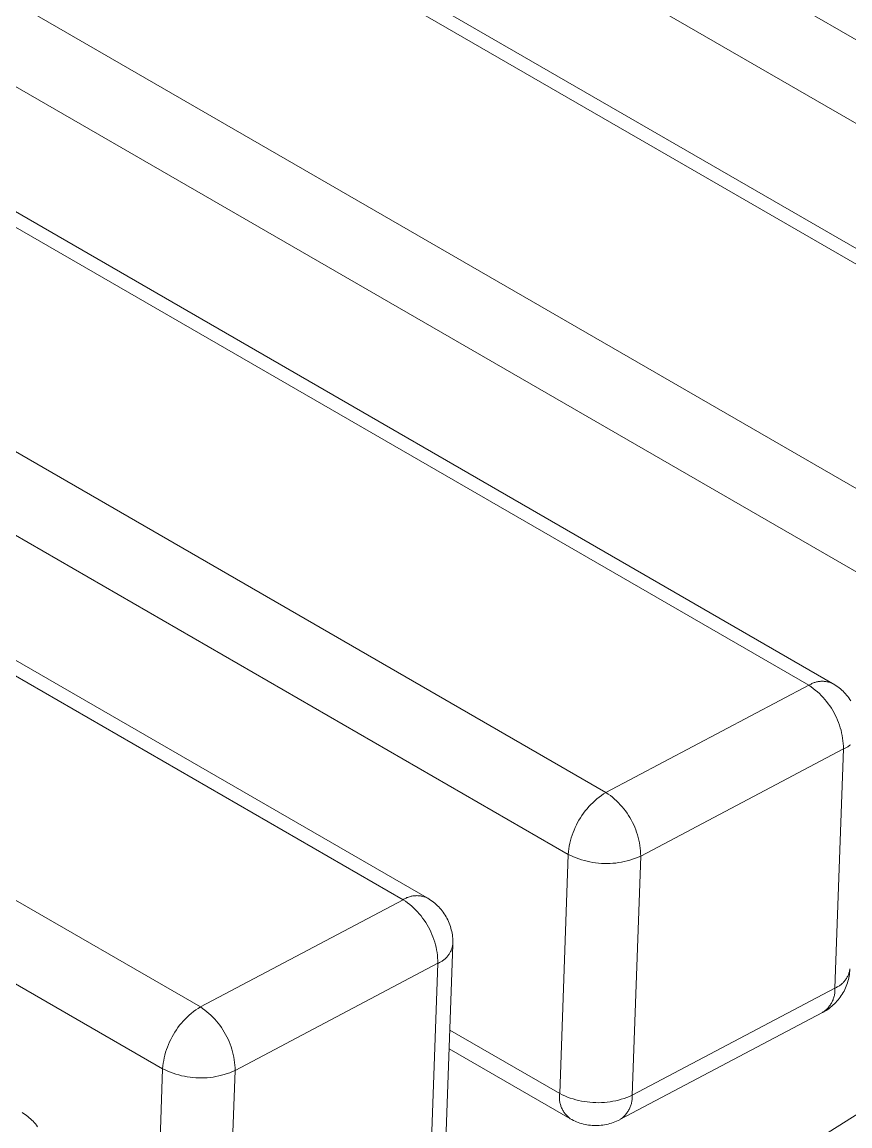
# Model space of a CAD drawing. Header units: inches. Extents: x -16 to 183, y -17 to 123.
# Drawn here: x 29.13 to 31.218, y 0.613 to 3.397 of the extents above; entities that cross this region are included whole.
import ezdxf

# ---------------------------------------------------------------- set-up
doc = ezdxf.new("R2010")
doc.units = ezdxf.units.IN
doc.layers.add('ZANO_R', color=7, linetype='Continuous', lineweight=0)

msp = doc.modelspace()

# ---------------------------------------------------------------- linework, layer by layer
at = {"layer": 'ZANO_R'}
for p, q in [((-0.08173, 21.4319), (32.64859, 2.53505)), ((32.55338, 2.37906), (-0.17693, 21.27592)), ((32.13706, 2.26468), (-0.59325, 21.16154)), ((-0.53141, 21.1652), (32.19723, 2.26931)), ((-1.10478, 20.89117), (31.62554, 1.99432)), ((31.53033, 1.83833), (-1.19998, 20.73519)), ((31.11401, 1.72395), (-1.6163, 20.62081)), ((-1.55446, 20.62447), (31.17418, 1.72858)), ((-2.12783, 20.35044), (30.60248, 1.45359)), ((30.50728, 1.2976), (-2.22303, 20.19446)), ((30.09096, 1.18322), (-2.63935, 20.08008)), ((-2.57751, 20.08374), (30.15113, 1.18785)), ((-3.15088, 19.80971), (29.57943, 0.91286)), ((29.48423, 0.75687), (-3.24609, 19.65373)), ((34.21635, 2.52011), (28.79436, -0.8962)), ((31.11771, 1.72619), (31.11961, 1.72721)), ((31.11961, 1.72721), (31.12155, 1.72817)), ((31.12155, 1.72817), (31.12352, 1.72905)), ((31.12352, 1.72905), (31.12552, 1.72987)), ((31.12552, 1.72987), (31.12755, 1.73062)), ((31.12755, 1.73062), (31.1296, 1.7313)), ((31.1296, 1.7313), (31.13167, 1.73191)), ((31.13167, 1.73191), (31.13377, 1.73244)), ((31.13377, 1.73244), (31.13588, 1.7329)), ((31.13588, 1.7329), (31.138, 1.73329)), ((31.138, 1.73329), (31.14014, 1.7336)), ((31.14014, 1.7336), (31.14229, 1.73384)), ((31.14229, 1.73384), (31.14444, 1.73401)), ((31.14444, 1.73401), (31.1466, 1.73409)), ((31.1466, 1.73409), (31.14876, 1.73411)), ((31.14876, 1.73411), (31.15092, 1.73405)), ((31.15092, 1.73405), (31.15308, 1.73391)), ((31.15308, 1.73391), (31.15523, 1.7337)), ((31.15523, 1.7337), (31.15737, 1.73342)), ((31.15737, 1.73342), (31.1595, 1.73306)), ((31.1595, 1.73306), (31.16162, 1.73263)), ((31.16162, 1.73263), (31.16372, 1.73212)), ((31.16372, 1.73212), (31.1658, 1.73155)), ((31.1658, 1.73155), (31.16786, 1.7309)), ((31.16786, 1.7309), (31.1699, 1.73018)), ((31.1699, 1.73018), (31.17191, 1.72938)), ((31.17191, 1.72938), (31.17389, 1.72852)), ((31.17389, 1.72852), (31.17584, 1.7276)), ((31.17585, 1.72761), (31.17963, 1.72529)), ((30.60248, 1.45359), (31.11401, 1.72395)), ((31.11401, 1.72395), (31.11584, 1.7251)), ((31.11401, 1.72395), (31.11962, 1.72011)), ((31.11584, 1.7251), (31.11771, 1.72619)), ((31.11962, 1.72011), (31.12509, 1.71608)), ((31.12509, 1.71608), (31.13041, 1.71186)), ((31.13041, 1.71186), (31.13559, 1.70745)), ((31.13559, 1.70745), (31.14061, 1.70287)), ((31.14061, 1.70287), (31.14546, 1.69812)), ((31.17963, 1.72529), (31.18332, 1.72284)), ((31.18332, 1.72284), (31.18693, 1.72027)), ((31.18693, 1.72027), (31.19045, 1.71758)), ((31.19045, 1.71758), (31.19388, 1.71477)), ((31.19388, 1.71477), (31.1972, 1.71184)), ((31.1972, 1.71184), (31.20043, 1.70881)), ((31.20043, 1.70881), (31.20355, 1.70566)), ((31.20355, 1.70566), (31.20656, 1.70241)), ((31.20656, 1.70241), (31.20945, 1.69905)), ((31.20945, 1.69905), (31.21223, 1.6956)), ((31.14546, 1.69812), (31.15015, 1.6932)), ((31.15015, 1.6932), (31.15466, 1.68811)), ((31.15466, 1.68811), (31.15899, 1.68288)), ((31.15899, 1.68288), (31.16314, 1.67749)), ((31.16314, 1.67749), (31.1671, 1.67197)), ((31.1671, 1.67197), (31.17086, 1.66631)), ((31.21223, 1.6956), (31.21489, 1.69206)), ((31.21489, 1.69206), (31.21742, 1.68842)), ((31.21742, 1.68842), (31.21983, 1.6847)), ((31.17086, 1.66631), (31.17442, 1.66052)), ((31.17442, 1.66052), (31.17778, 1.65461)), ((31.17778, 1.65461), (31.18093, 1.64859)), ((31.18093, 1.64859), (31.18387, 1.64247)), ((31.18387, 1.64247), (31.18659, 1.63624)), ((31.18659, 1.63624), (31.1891, 1.62992)), ((31.1891, 1.62992), (31.19138, 1.62352)), ((31.19138, 1.62352), (31.19344, 1.61704)), ((31.19344, 1.61704), (31.19527, 1.6105)), ((31.19527, 1.6105), (31.19687, 1.60389)), ((31.19687, 1.60389), (31.19824, 1.59724)), ((31.19824, 1.59724), (31.19938, 1.59054)), ((31.19938, 1.59054), (31.20028, 1.5838)), ((31.20157, 1.56346), (30.69005, 1.2931)), ((31.17995, 0.96032), (31.20157, 1.56346)), ((31.20028, 1.5838), (31.20095, 1.57704)), ((31.20095, 1.57704), (31.20138, 1.57026)), ((31.20138, 1.57026), (31.20157, 1.56346)), ((31.20346, 1.56425), (31.20157, 1.56346)), ((31.20533, 1.5651), (31.20346, 1.56425)), ((31.20716, 1.56601), (31.20533, 1.5651)), ((31.20896, 1.56699), (31.20716, 1.56601)), ((31.21073, 1.56802), (31.20896, 1.56699)), ((31.21246, 1.56912), (31.21073, 1.56802)), ((31.21415, 1.57027), (31.21246, 1.56912)), ((31.2158, 1.57148), (31.21415, 1.57027)), ((31.21741, 1.57275), (31.2158, 1.57148)), ((31.21898, 1.57406), (31.21741, 1.57275)), ((30.59079, 1.4458), (30.59657, 1.4498)), ((30.59657, 1.4498), (30.60248, 1.45359)), ((30.60248, 1.45359), (30.60809, 1.44975)), ((30.60809, 1.44975), (30.61356, 1.44571)), ((30.55936, 1.41785), (30.56418, 1.42295)), ((30.56418, 1.42295), (30.56918, 1.42789)), ((30.56918, 1.42789), (30.57434, 1.43265)), ((30.57434, 1.43265), (30.57967, 1.43722)), ((30.57967, 1.43722), (30.58516, 1.44161)), ((30.58516, 1.44161), (30.59079, 1.4458)), ((30.61356, 1.44571), (30.61889, 1.44149)), ((30.61889, 1.44149), (30.62406, 1.43709)), ((30.62406, 1.43709), (30.62908, 1.43251)), ((30.62908, 1.43251), (30.63394, 1.42775)), ((30.63394, 1.42775), (30.63862, 1.42283)), ((30.63862, 1.42283), (30.64314, 1.41775)), ((30.53806, 1.38998), (30.54193, 1.39584)), ((30.54193, 1.39584), (30.54599, 1.40157)), ((30.54599, 1.40157), (30.55026, 1.40715)), ((30.55026, 1.40715), (30.55471, 1.41258)), ((30.55471, 1.41258), (30.55936, 1.41785)), ((30.64314, 1.41775), (30.64747, 1.41251)), ((30.64747, 1.41251), (30.65162, 1.40713)), ((30.65162, 1.40713), (30.65557, 1.4016)), ((30.65557, 1.4016), (30.65934, 1.39594)), ((30.65934, 1.39594), (30.6629, 1.39016)), ((30.52191, 1.35884), (30.52471, 1.36528)), ((30.52471, 1.36528), (30.52772, 1.37163)), ((30.52772, 1.37163), (30.53095, 1.37786)), ((30.53095, 1.37786), (30.5344, 1.38398)), ((30.5344, 1.38398), (30.53806, 1.38998)), ((30.6629, 1.39016), (30.66626, 1.38425)), ((30.66626, 1.38425), (30.66941, 1.37823)), ((30.66941, 1.37823), (30.67235, 1.3721)), ((30.67235, 1.3721), (30.67507, 1.36587)), ((30.67507, 1.36587), (30.67757, 1.35956)), ((30.51304, 1.3322), (30.51491, 1.33897)), ((30.51491, 1.33897), (30.51701, 1.34567)), ((30.51701, 1.34567), (30.51935, 1.3523)), ((30.51935, 1.3523), (30.52191, 1.35884)), ((30.67757, 1.35956), (30.67986, 1.35316)), ((30.67986, 1.35316), (30.68191, 1.34668)), ((30.68191, 1.34668), (30.68374, 1.34013)), ((30.68374, 1.34013), (30.68535, 1.33353)), ((30.50795, 1.3046), (30.50886, 1.31156)), ((30.50886, 1.31156), (30.51001, 1.31849)), ((30.51001, 1.31849), (30.51141, 1.32537)), ((30.51141, 1.32537), (30.51304, 1.3322)), ((30.68535, 1.33353), (30.68672, 1.32687)), ((30.68672, 1.32687), (30.68785, 1.32017)), ((30.68785, 1.32017), (30.68876, 1.31344)), ((30.68876, 1.31344), (30.68942, 1.30667)), ((30.48566, 0.69446), (30.50728, 1.2976)), ((30.50728, 1.2976), (30.50795, 1.3046)), ((30.51381, 1.29439), (30.50728, 1.2976)), ((30.52044, 1.29141), (30.51381, 1.29439)), ((30.52717, 1.28865), (30.52044, 1.29141)), ((30.534, 1.28613), (30.52717, 1.28865)), ((30.54091, 1.28385), (30.534, 1.28613)), ((30.54789, 1.28181), (30.54091, 1.28385)), ((30.55494, 1.28002), (30.54789, 1.28181)), ((30.65579, 1.28102), (30.64871, 1.27933)), ((30.6628, 1.28296), (30.65579, 1.28102)), ((30.66974, 1.28514), (30.6628, 1.28296)), ((30.69005, 1.2931), (30.66843, 0.68996)), ((30.6766, 1.28756), (30.66974, 1.28514)), ((30.68337, 1.29021), (30.6766, 1.28756)), ((30.69005, 1.2931), (30.68337, 1.29021)), ((30.68942, 1.30667), (30.68985, 1.29989)), ((30.68985, 1.29989), (30.69005, 1.2931)), ((30.56204, 1.27846), (30.55494, 1.28002)), ((30.5692, 1.27716), (30.56204, 1.27846)), ((30.5764, 1.2761), (30.5692, 1.27716)), ((30.58363, 1.27529), (30.5764, 1.2761)), ((30.59088, 1.27474), (30.58363, 1.27529)), ((30.59815, 1.27443), (30.59088, 1.27474)), ((30.60542, 1.27438), (30.59815, 1.27443)), ((30.61269, 1.27458), (30.60542, 1.27438)), ((30.61995, 1.27503), (30.61269, 1.27458)), ((30.6272, 1.27573), (30.61995, 1.27503)), ((30.63441, 1.27668), (30.6272, 1.27573)), ((30.64158, 1.27788), (30.63441, 1.27668)), ((30.64871, 1.27933), (30.64158, 1.27788)), ((29.57943, 0.91286), (30.09096, 1.18322)), ((30.09096, 1.18322), (30.09279, 1.18437)), ((30.09096, 1.18322), (30.09656, 1.17938)), ((30.09279, 1.18437), (30.09465, 1.18546)), ((30.09465, 1.18546), (30.09656, 1.18648)), ((30.09656, 1.18648), (30.0985, 1.18744)), ((30.09656, 1.17938), (30.10203, 1.17535)), ((30.0985, 1.18744), (30.10047, 1.18832)), ((30.10047, 1.18832), (30.10247, 1.18914)), ((30.10203, 1.17535), (30.10736, 1.17113)), ((30.10247, 1.18914), (30.10449, 1.18989)), ((30.10449, 1.18989), (30.10655, 1.19057)), ((30.10655, 1.19057), (30.10862, 1.19118)), ((30.10736, 1.17113), (30.11254, 1.16672)), ((30.10862, 1.19118), (30.11071, 1.19171)), ((30.11071, 1.19171), (30.11282, 1.19217)), ((30.11282, 1.19217), (30.11495, 1.19256)), ((30.11495, 1.19256), (30.11709, 1.19287)), ((30.11709, 1.19287), (30.11924, 1.19311)), ((30.11924, 1.19311), (30.12139, 1.19327)), ((30.12139, 1.19327), (30.12355, 1.19336)), ((30.12355, 1.19336), (30.12571, 1.19338)), ((30.12571, 1.19338), (30.12787, 1.19332)), ((30.12787, 1.19332), (30.13003, 1.19318)), ((30.13003, 1.19318), (30.13218, 1.19297)), ((30.13218, 1.19297), (30.13432, 1.19269)), ((30.13432, 1.19269), (30.13645, 1.19233)), ((30.13645, 1.19233), (30.13857, 1.1919)), ((30.13857, 1.1919), (30.14067, 1.19139)), ((30.14067, 1.19139), (30.14275, 1.19082)), ((30.14275, 1.19082), (30.14481, 1.19017)), ((30.14481, 1.19017), (30.14685, 1.18945)), ((30.14685, 1.18945), (30.14886, 1.18865)), ((30.14886, 1.18865), (30.15084, 1.18779)), ((30.15084, 1.18779), (30.15279, 1.18687)), ((30.1528, 1.18688), (30.15658, 1.18456)), ((30.15658, 1.18456), (30.16027, 1.18211)), ((30.16027, 1.18211), (30.16388, 1.17954)), ((30.16388, 1.17954), (30.1674, 1.17685)), ((30.1674, 1.17685), (30.17083, 1.17404)), ((30.17083, 1.17404), (30.17415, 1.17111)), ((30.17415, 1.17111), (30.17738, 1.16808)), ((30.11254, 1.16672), (30.11755, 1.16214)), ((30.11755, 1.16214), (30.12241, 1.15739)), ((30.12241, 1.15739), (30.1271, 1.15246)), ((30.1271, 1.15246), (30.13161, 1.14738)), ((30.13161, 1.14738), (30.13594, 1.14215)), ((30.13594, 1.14215), (30.14009, 1.13676)), ((30.17738, 1.16808), (30.18049, 1.16493)), ((30.18049, 1.16493), (30.1835, 1.16167)), ((30.1835, 1.16167), (30.1864, 1.15832)), ((30.1864, 1.15832), (30.18918, 1.15487)), ((30.18918, 1.15487), (30.19184, 1.15133)), ((30.19184, 1.15133), (30.19437, 1.14769)), ((30.19437, 1.14769), (30.19678, 1.14397)), ((30.19678, 1.14397), (30.19906, 1.14018)), ((30.14009, 1.13676), (30.14405, 1.13124)), ((30.14405, 1.13124), (30.14781, 1.12558)), ((30.14781, 1.12558), (30.15137, 1.11979)), ((30.15137, 1.11979), (30.15473, 1.11388)), ((30.15473, 1.11388), (30.15788, 1.10786)), ((30.19906, 1.14018), (30.20121, 1.1363)), ((30.20121, 1.1363), (30.20323, 1.13236)), ((30.20323, 1.13236), (30.20511, 1.12834)), ((30.20511, 1.12834), (30.20685, 1.12427)), ((30.20685, 1.12427), (30.20845, 1.12014)), ((30.20845, 1.12014), (30.20991, 1.11595)), ((30.20991, 1.11595), (30.21122, 1.11172)), ((30.15788, 1.10786), (30.16082, 1.10174)), ((30.16082, 1.10174), (30.16354, 1.09551)), ((30.16354, 1.09551), (30.16605, 1.08919)), ((30.16605, 1.08919), (30.16833, 1.08279)), ((30.21122, 1.11172), (30.21239, 1.10745)), ((30.21239, 1.10745), (30.21341, 1.10313)), ((30.21341, 1.10313), (30.21428, 1.09879)), ((30.21428, 1.09879), (30.215, 1.09442)), ((30.215, 1.09442), (30.21558, 1.09003)), ((30.21558, 1.09003), (30.216, 1.08561)), ((30.16833, 1.08279), (30.17039, 1.07631)), ((30.17039, 1.07631), (30.17222, 1.06977)), ((30.17222, 1.06977), (30.17382, 1.06316)), ((30.17382, 1.06316), (30.17519, 1.05651)), ((30.21629, 1.07048), (30.19469, 0.46774)), ((30.2131, 1.0584), (30.21237, 1.05649)), ((30.21376, 1.06034), (30.2131, 1.0584)), ((30.21436, 1.0623), (30.21376, 1.06034)), ((30.21489, 1.06428), (30.21436, 1.0623)), ((30.21535, 1.06627), (30.21489, 1.06428)), ((30.21575, 1.06828), (30.21535, 1.06627)), ((30.21608, 1.0703), (30.21575, 1.06828)), ((30.216, 1.08561), (30.21627, 1.08119)), ((30.21633, 1.07233), (30.21608, 1.0703)), ((30.21627, 1.08119), (30.21639, 1.07676)), ((30.21639, 1.07676), (30.21635, 1.07233)), ((30.17519, 1.05651), (30.17633, 1.04981)), ((30.17633, 1.04981), (30.17723, 1.04307)), ((30.17723, 1.04307), (30.1779, 1.03631)), ((30.1779, 1.03631), (30.17833, 1.02953)), ((30.19275, 1.03075), (30.1911, 1.02954)), ((30.19436, 1.03201), (30.19275, 1.03075)), ((30.19593, 1.03333), (30.19436, 1.03201)), ((30.19745, 1.0347), (30.19593, 1.03333)), ((30.19892, 1.03612), (30.19745, 1.0347)), ((30.20035, 1.03759), (30.19892, 1.03612)), ((30.20172, 1.03911), (30.20035, 1.03759)), ((30.20305, 1.04068), (30.20172, 1.03911)), ((30.20432, 1.04228), (30.20305, 1.04068)), ((30.20553, 1.04393), (30.20432, 1.04228)), ((30.20669, 1.04562), (30.20553, 1.04393)), ((30.20779, 1.04735), (30.20669, 1.04562)), ((30.20883, 1.04911), (30.20779, 1.04735)), ((30.20981, 1.05091), (30.20883, 1.04911)), ((30.21072, 1.05274), (30.20981, 1.05091)), ((30.21158, 1.0546), (30.21072, 1.05274)), ((30.21237, 1.05649), (30.21158, 1.0546)), ((30.17852, 1.02273), (29.667, 0.75237)), ((30.1569, 0.41959), (30.17852, 1.02273)), ((30.17833, 1.02953), (30.17852, 1.02273)), ((30.18041, 1.02352), (30.17852, 1.02273)), ((30.18228, 1.02437), (30.18041, 1.02352)), ((30.18411, 1.02528), (30.18228, 1.02437)), ((30.18591, 1.02626), (30.18411, 1.02528)), ((30.18768, 1.02729), (30.18591, 1.02626)), ((30.18941, 1.02839), (30.18768, 1.02729)), ((30.1911, 1.02954), (30.18941, 1.02839)), ((31.21698, 1.00427), (31.2165, 1.00219)), ((31.2174, 1.00637), (31.21698, 1.00427)), ((31.21748, 1.00363), (31.21707, 0.9992)), ((31.21774, 1.00848), (31.2174, 1.00637)), ((31.21773, 1.00807), (31.21748, 1.00363)), ((31.20107, 0.97453), (31.19955, 0.97302)), ((31.20253, 0.97609), (31.20107, 0.97453)), ((31.20393, 0.9777), (31.20253, 0.97609)), ((31.20528, 0.97935), (31.20393, 0.9777)), ((31.20657, 0.98106), (31.20528, 0.97935)), ((31.2078, 0.9828), (31.20657, 0.98106)), ((31.20896, 0.98459), (31.2078, 0.9828)), ((31.21007, 0.98642), (31.20896, 0.98459)), ((31.21111, 0.98828), (31.21007, 0.98642)), ((31.21208, 0.99019), (31.21111, 0.98828)), ((31.21279, 0.9774), (31.21149, 0.97314)), ((31.21299, 0.99212), (31.21208, 0.99019)), ((31.21395, 0.98169), (31.21279, 0.9774)), ((31.21383, 0.99408), (31.21299, 0.99212)), ((31.2146, 0.99607), (31.21383, 0.99408)), ((31.21496, 0.98603), (31.21395, 0.98169)), ((31.21531, 0.99809), (31.2146, 0.99607)), ((31.21581, 0.99039), (31.21496, 0.98603)), ((31.21594, 1.00013), (31.21531, 0.99809)), ((31.21652, 0.99479), (31.21581, 0.99039)), ((31.2165, 1.00219), (31.21594, 1.00013)), ((31.21707, 0.9992), (31.21652, 0.99479)), ((30.66843, 0.68996), (31.17995, 0.96032)), ((31.17964, 0.94866), (31.17934, 0.94634)), ((31.17986, 0.95098), (31.17964, 0.94866)), ((31.18, 0.95331), (31.17986, 0.95098)), ((31.18192, 0.96116), (31.17995, 0.96032)), ((31.17995, 0.96032), (31.18005, 0.95799)), ((31.18007, 0.95565), (31.18, 0.95331)), ((31.18005, 0.95799), (31.18007, 0.95565)), ((31.18386, 0.96206), (31.18192, 0.96116)), ((31.18576, 0.96303), (31.18386, 0.96206)), ((31.18763, 0.96406), (31.18576, 0.96303)), ((31.18946, 0.96516), (31.18763, 0.96406)), ((31.19125, 0.96632), (31.18946, 0.96516)), ((31.19301, 0.96754), (31.19125, 0.96632)), ((31.19471, 0.96883), (31.19301, 0.96754)), ((31.19638, 0.97017), (31.19471, 0.96883)), ((31.19799, 0.97157), (31.19638, 0.97017)), ((31.19955, 0.97302), (31.19799, 0.97157)), ((31.20069, 0.94878), (31.19841, 0.94496)), ((31.20283, 0.95268), (31.20069, 0.94878)), ((31.20485, 0.95665), (31.20283, 0.95268)), ((31.20672, 0.96068), (31.20485, 0.95665)), ((31.20845, 0.96478), (31.20672, 0.96068)), ((31.21004, 0.96893), (31.20845, 0.96478)), ((31.21149, 0.97314), (31.21004, 0.96893)), ((31.16978, 0.92018), (31.16851, 0.91821)), ((31.17097, 0.92219), (31.16978, 0.92018)), ((31.1721, 0.92423), (31.17097, 0.92219)), ((31.17316, 0.92632), (31.1721, 0.92423)), ((31.17414, 0.92844), (31.17316, 0.92632)), ((31.17506, 0.93059), (31.17414, 0.92844)), ((31.17589, 0.93277), (31.17506, 0.93059)), ((31.17898, 0.92072), (31.17575, 0.91766)), ((31.17666, 0.93498), (31.17589, 0.93277)), ((31.17735, 0.93721), (31.17666, 0.93498)), ((31.17796, 0.93947), (31.17735, 0.93721)), ((31.1785, 0.94174), (31.17796, 0.93947)), ((31.17896, 0.94403), (31.1785, 0.94174)), ((31.17934, 0.94634), (31.17896, 0.94403)), ((31.1821, 0.92388), (31.17898, 0.92072)), ((31.18512, 0.92715), (31.1821, 0.92388)), ((31.18802, 0.93053), (31.18512, 0.92715)), ((31.1908, 0.934), (31.18802, 0.93053)), ((31.19346, 0.93757), (31.1908, 0.934)), ((31.196, 0.94122), (31.19346, 0.93757)), ((31.19841, 0.94496), (31.196, 0.94122)), ((29.54613, 0.88716), (29.55129, 0.89192)), ((29.55129, 0.89192), (29.55662, 0.89649)), ((29.55662, 0.89649), (29.56211, 0.90088)), ((29.56211, 0.90088), (29.56774, 0.90507)), ((29.56774, 0.90507), (29.57352, 0.90907)), ((29.57352, 0.90907), (29.57943, 0.91286)), ((29.57943, 0.91286), (29.58504, 0.90902)), ((29.58504, 0.90902), (29.59051, 0.90498)), ((29.59051, 0.90498), (29.59583, 0.90076)), ((29.59583, 0.90076), (29.60101, 0.89636)), ((29.60101, 0.89636), (29.60603, 0.89178)), ((29.60603, 0.89178), (29.61088, 0.88702)), ((31.14868, 0.89866), (30.63742, 0.62843)), ((31.15062, 0.89996), (31.14868, 0.89866)), ((31.15432, 0.9018), (31.15046, 0.89961)), ((31.15252, 0.90133), (31.15062, 0.89996)), ((31.15436, 0.90276), (31.15252, 0.90133)), ((31.15812, 0.90413), (31.15432, 0.9018)), ((31.15616, 0.90425), (31.15436, 0.90276)), ((31.15791, 0.90581), (31.15616, 0.90425)), ((31.1596, 0.90742), (31.15791, 0.90581)), ((31.16182, 0.90659), (31.15812, 0.90413)), ((31.16123, 0.90909), (31.1596, 0.90742)), ((31.16281, 0.91081), (31.16123, 0.90909)), ((31.16544, 0.90918), (31.16182, 0.90659)), ((31.16433, 0.91259), (31.16281, 0.91081)), ((31.16579, 0.91442), (31.16433, 0.91259)), ((31.16897, 0.91189), (31.16544, 0.90918)), ((31.16718, 0.91629), (31.16579, 0.91442)), ((31.16851, 0.91821), (31.16718, 0.91629)), ((31.17241, 0.91471), (31.16897, 0.91189)), ((31.17575, 0.91766), (31.17241, 0.91471)), ((29.52294, 0.86084), (29.52721, 0.86642)), ((29.52721, 0.86642), (29.53166, 0.87185)), ((29.53166, 0.87185), (29.53631, 0.87712)), ((29.53631, 0.87712), (29.54113, 0.88222)), ((29.54113, 0.88222), (29.54613, 0.88716)), ((29.61088, 0.88702), (29.61557, 0.8821)), ((29.61557, 0.8821), (29.62008, 0.87702)), ((29.62008, 0.87702), (29.62442, 0.87178)), ((29.62442, 0.87178), (29.62856, 0.8664)), ((29.62856, 0.8664), (29.63252, 0.86087)), ((29.50467, 0.8309), (29.5079, 0.83713)), ((29.5079, 0.83713), (29.51135, 0.84325)), ((29.51135, 0.84325), (29.51501, 0.84925)), ((29.51501, 0.84925), (29.51888, 0.85511)), ((29.51888, 0.85511), (29.52294, 0.86084)), ((29.63252, 0.86087), (29.63628, 0.85521)), ((29.63628, 0.85521), (29.63985, 0.84943)), ((29.63985, 0.84943), (29.6432, 0.84352)), ((29.6432, 0.84352), (29.64635, 0.8375)), ((29.64635, 0.8375), (29.64929, 0.83137)), ((30.20855, 0.85445), (30.48566, 0.69446)), ((29.49396, 0.80494), (29.4963, 0.81157)), ((29.4963, 0.81157), (29.49886, 0.81811)), ((29.49886, 0.81811), (29.50165, 0.82455)), ((29.50165, 0.82455), (29.50467, 0.8309)), ((29.64929, 0.83137), (29.65202, 0.82514)), ((29.65202, 0.82514), (29.65452, 0.81883)), ((29.65452, 0.81883), (29.6568, 0.81242)), ((29.6568, 0.81242), (29.65886, 0.80595)), ((29.48696, 0.77776), (29.48835, 0.78464)), ((29.48835, 0.78464), (29.48999, 0.79147)), ((29.48999, 0.79147), (29.49186, 0.79824)), ((29.49186, 0.79824), (29.49396, 0.80494)), ((29.65886, 0.80595), (29.66069, 0.7994)), ((29.66069, 0.7994), (29.66229, 0.7928)), ((29.66229, 0.7928), (29.66366, 0.78614)), ((29.66366, 0.78614), (29.6648, 0.77944)), ((30.5113, 0.63138), (30.20686, 0.80715)), ((29.46261, 0.15373), (29.48423, 0.75687)), ((29.48423, 0.75687), (29.4849, 0.76386)), ((29.49075, 0.75366), (29.48423, 0.75687)), ((29.4849, 0.76386), (29.48581, 0.77083)), ((29.48581, 0.77083), (29.48696, 0.77776)), ((29.49739, 0.75068), (29.49075, 0.75366)), ((29.667, 0.75237), (29.64538, 0.14923)), ((29.667, 0.75237), (29.66032, 0.74948)), ((29.6648, 0.77944), (29.6657, 0.77271)), ((29.6657, 0.77271), (29.66637, 0.76594)), ((29.66637, 0.76594), (29.6668, 0.75916)), ((29.6668, 0.75916), (29.667, 0.75237)), ((29.50412, 0.74792), (29.49739, 0.75068)), ((29.51095, 0.7454), (29.50412, 0.74792)), ((29.51785, 0.74312), (29.51095, 0.7454)), ((29.52484, 0.74108), (29.51785, 0.74312)), ((29.53189, 0.73929), (29.52484, 0.74108)), ((29.53899, 0.73773), (29.53189, 0.73929)), ((29.54615, 0.73643), (29.53899, 0.73773)), ((29.55335, 0.73537), (29.54615, 0.73643)), ((29.56058, 0.73456), (29.55335, 0.73537)), ((29.56783, 0.73401), (29.56058, 0.73456)), ((29.5751, 0.7337), (29.56783, 0.73401)), ((29.58237, 0.73365), (29.5751, 0.7337)), ((29.58964, 0.73385), (29.58237, 0.73365)), ((29.5969, 0.7343), (29.58964, 0.73385)), ((29.60414, 0.735), (29.5969, 0.7343)), ((29.61136, 0.73595), (29.60414, 0.735)), ((29.61853, 0.73715), (29.61136, 0.73595)), ((29.62566, 0.7386), (29.61853, 0.73715)), ((29.63273, 0.74029), (29.62566, 0.7386)), ((29.63975, 0.74223), (29.63273, 0.74029)), ((29.64669, 0.74441), (29.63975, 0.74223)), ((29.65355, 0.74683), (29.64669, 0.74441)), ((29.66032, 0.74948), (29.65355, 0.74683)), ((30.48499, 0.68514), (30.48503, 0.68748)), ((30.48502, 0.6828), (30.48499, 0.68514)), ((30.48514, 0.68046), (30.48502, 0.6828)), ((30.48503, 0.68748), (30.48516, 0.68981)), ((30.48534, 0.67813), (30.48514, 0.68046)), ((30.48516, 0.68981), (30.48537, 0.69214)), ((30.48562, 0.67581), (30.48534, 0.67813)), ((30.48537, 0.69214), (30.48566, 0.69446)), ((30.48597, 0.6735), (30.48562, 0.67581)), ((30.49219, 0.69125), (30.48566, 0.69446)), ((30.48641, 0.6712), (30.48597, 0.6735)), ((30.48693, 0.66892), (30.48641, 0.6712)), ((30.48753, 0.66666), (30.48693, 0.66892)), ((30.49882, 0.68827), (30.49219, 0.69125)), ((30.50555, 0.68551), (30.49882, 0.68827)), ((30.51238, 0.68299), (30.50555, 0.68551)), ((30.51929, 0.68071), (30.51238, 0.68299)), ((30.52627, 0.67867), (30.51929, 0.68071)), ((30.53332, 0.67687), (30.52627, 0.67867)), ((30.54042, 0.67532), (30.53332, 0.67687)), ((30.54758, 0.67402), (30.54042, 0.67532)), ((30.55478, 0.67296), (30.54758, 0.67402)), ((30.56201, 0.67215), (30.55478, 0.67296)), ((30.56926, 0.6716), (30.56201, 0.67215)), ((30.57653, 0.67129), (30.56926, 0.6716)), ((30.5838, 0.67124), (30.57653, 0.67129)), ((30.59107, 0.67144), (30.5838, 0.67124)), ((30.59834, 0.67189), (30.59107, 0.67144)), ((30.60558, 0.67259), (30.59834, 0.67189)), ((30.61279, 0.67354), (30.60558, 0.67259)), ((30.61996, 0.67474), (30.61279, 0.67354)), ((30.62709, 0.67619), (30.61996, 0.67474)), ((30.63417, 0.67788), (30.62709, 0.67619)), ((30.64118, 0.67982), (30.63417, 0.67788)), ((30.64812, 0.682), (30.64118, 0.67982)), ((30.65498, 0.68442), (30.64812, 0.682)), ((30.66175, 0.68707), (30.65498, 0.68442)), ((30.66843, 0.68996), (30.66175, 0.68707)), ((30.66645, 0.66919), (30.66584, 0.66694)), ((30.66698, 0.67145), (30.66645, 0.66919)), ((30.66743, 0.67373), (30.66698, 0.67145)), ((30.66781, 0.67603), (30.66743, 0.67373)), ((30.66811, 0.67834), (30.66781, 0.67603)), ((30.66833, 0.68066), (30.66811, 0.67834)), ((30.66847, 0.68298), (30.66833, 0.68066)), ((30.66843, 0.68996), (30.66852, 0.68763)), ((30.66854, 0.6853), (30.66847, 0.68298)), ((30.66852, 0.68763), (30.66854, 0.6853)), ((29.12975, 0.64614), (29.13352, 0.64383)), ((29.13352, 0.64383), (29.13722, 0.64138)), ((29.13722, 0.64138), (29.14083, 0.63881)), ((30.4882, 0.66442), (30.48753, 0.66666)), ((30.48895, 0.6622), (30.4882, 0.66442)), ((30.48978, 0.66002), (30.48895, 0.6622)), ((30.49069, 0.65786), (30.48978, 0.66002)), ((30.49167, 0.65574), (30.49069, 0.65786)), ((30.49272, 0.65365), (30.49167, 0.65574)), ((30.49384, 0.6516), (30.49272, 0.65365)), ((30.49503, 0.64958), (30.49384, 0.6516)), ((30.4963, 0.64762), (30.49503, 0.64958)), ((30.49763, 0.64569), (30.4963, 0.64762)), ((30.49903, 0.64382), (30.49763, 0.64569)), ((30.50049, 0.64199), (30.49903, 0.64382)), ((30.50201, 0.64021), (30.50049, 0.64199)), ((30.65143, 0.64061), (30.64987, 0.63888)), ((30.65294, 0.64238), (30.65143, 0.64061)), ((30.65438, 0.64421), (30.65294, 0.64238)), ((30.65576, 0.64608), (30.65438, 0.64421)), ((30.65708, 0.648), (30.65576, 0.64608)), ((30.65833, 0.64996), (30.65708, 0.648)), ((30.65952, 0.65196), (30.65833, 0.64996)), ((30.66064, 0.65401), (30.65952, 0.65196)), ((30.66168, 0.65608), (30.66064, 0.65401)), ((30.66266, 0.6582), (30.66168, 0.65608)), ((30.66356, 0.66034), (30.66266, 0.6582)), ((30.6644, 0.66251), (30.66356, 0.66034)), ((30.66515, 0.66471), (30.6644, 0.66251)), ((30.66584, 0.66694), (30.66515, 0.66471)), ((29.14083, 0.63881), (29.14435, 0.63612)), ((29.14435, 0.63612), (29.14777, 0.63331)), ((29.14777, 0.63331), (29.1511, 0.63038)), ((29.1511, 0.63038), (29.15432, 0.62734)), ((29.15432, 0.62734), (29.15744, 0.6242)), ((29.15744, 0.6242), (29.16045, 0.62094)), ((29.16045, 0.62094), (29.16335, 0.61759)), ((29.16335, 0.61759), (29.16613, 0.61414)), ((29.16613, 0.61414), (29.16879, 0.6106)), ((30.50359, 0.63849), (30.50201, 0.64021)), ((30.50524, 0.63683), (30.50359, 0.63849)), ((30.50694, 0.63522), (30.50524, 0.63683)), ((30.50869, 0.63368), (30.50694, 0.63522)), ((30.5105, 0.63219), (30.50869, 0.63368)), ((30.51236, 0.63077), (30.5105, 0.63219)), ((30.51628, 0.62859), (30.51236, 0.63077)), ((30.52029, 0.62655), (30.51628, 0.62859)), ((30.52436, 0.62465), (30.52029, 0.62655)), ((30.52849, 0.62289), (30.52436, 0.62465)), ((30.53268, 0.62128), (30.52849, 0.62289)), ((30.53693, 0.61981), (30.53268, 0.62128)), ((30.54122, 0.6185), (30.53693, 0.61981)), ((30.54556, 0.61733), (30.54122, 0.6185)), ((30.54993, 0.61631), (30.54556, 0.61733)), ((30.55434, 0.61545), (30.54993, 0.61631)), ((30.55878, 0.61474), (30.55434, 0.61545)), ((30.56323, 0.61418), (30.55878, 0.61474)), ((30.56771, 0.61378), (30.56323, 0.61418)), ((30.57219, 0.61354), (30.56771, 0.61378)), ((30.57668, 0.61345), (30.57219, 0.61354)), ((30.58117, 0.61351), (30.57668, 0.61345)), ((30.58566, 0.61374), (30.58117, 0.61351)), ((30.59014, 0.61412), (30.58566, 0.61374)), ((30.5946, 0.61465), (30.59014, 0.61412)), ((30.59903, 0.61534), (30.5946, 0.61465)), ((30.60345, 0.61618), (30.59903, 0.61534)), ((30.60783, 0.61717), (30.60345, 0.61618)), ((30.61217, 0.61832), (30.60783, 0.61717)), ((30.61647, 0.61962), (30.61217, 0.61832)), ((30.62072, 0.62106), (30.61647, 0.61962)), ((30.62492, 0.62265), (30.62072, 0.62106)), ((30.62907, 0.62439), (30.62492, 0.62265)), ((30.63314, 0.62627), (30.62907, 0.62439)), ((30.63716, 0.62829), (30.63314, 0.62627)), ((30.63935, 0.62974), (30.63742, 0.62843)), ((30.64123, 0.63111), (30.63935, 0.62974)), ((30.64306, 0.63255), (30.64123, 0.63111)), ((30.64484, 0.63405), (30.64306, 0.63255)), ((30.64657, 0.6356), (30.64484, 0.63405)), ((30.64825, 0.63722), (30.64657, 0.6356)), ((30.64987, 0.63888), (30.64825, 0.63722))]:
    msp.add_line(p, q, dxfattribs=at)

doc.saveas('drawing.dxf')
